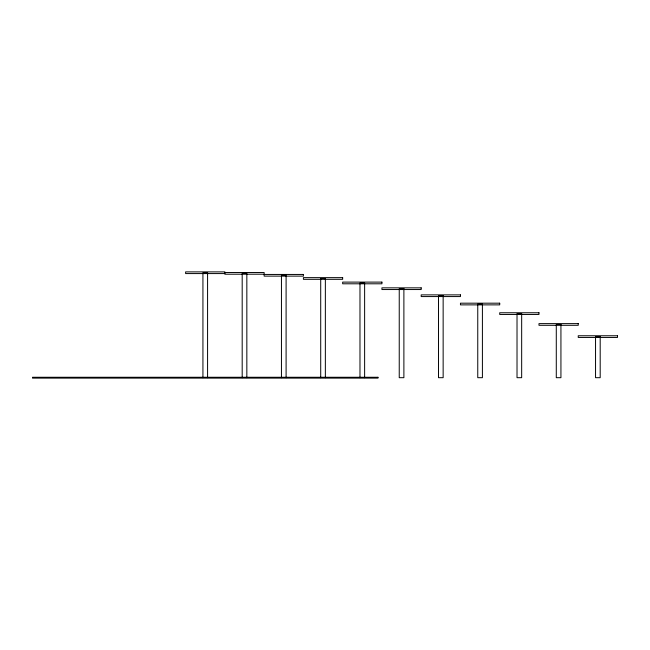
<?xml version="1.0" encoding="UTF-8"?>
<svg xmlns="http://www.w3.org/2000/svg" width="650" height="650" viewBox="0 0 650 650"><rect width="100%" height="100%" fill="white"/><g stroke="black" fill="none" stroke-linecap="round" stroke-linejoin="round"><path stroke-width="0.97" d="M224.884 272.529L264.144 272.529L264.144 274.211L224.884 274.211L224.884 271.887L185.624 271.887L185.624 273.577L224.884 273.577M364.626 377.691L364.626 282.953L359.978 282.953L359.978 377.691M325.358 377.691L325.358 278.476L320.71 278.476L320.71 377.691M286.098 377.691L286.098 275.283L281.45 275.283L281.45 377.691M246.838 377.691L246.838 273.374L242.19 273.374L242.19 377.691M207.577 377.691L207.577 272.732L202.93 272.732L202.93 377.691M303.404 274.446L264.144 274.446L264.144 276.128L303.404 276.128L303.404 274.446M342.664 277.639L303.404 277.639L303.404 279.321L342.664 279.321L342.664 277.639M381.932 282.108L342.664 282.108L342.664 283.798L381.932 283.798L381.932 282.108M421.192 287.852L381.932 287.852L381.932 289.543L421.192 289.543L421.192 287.852M403.886 288.697L399.238 288.697L399.238 377.691L403.886 377.691L403.886 288.697M460.452 294.881L421.192 294.881L421.192 296.571L460.452 296.571L460.452 294.881M443.146 295.726L438.498 295.726L438.498 377.691L443.146 377.691L443.146 295.726M499.712 303.184L460.452 303.184L460.452 304.874L499.712 304.874L499.712 303.184M482.406 304.029L477.758 304.029L477.758 377.691L482.406 377.691L482.406 304.029M538.98 312.764L499.712 312.764L499.712 314.454L538.98 314.454L538.98 312.764M521.666 313.609L517.018 313.609L517.018 377.691L521.666 377.691L521.666 313.609M578.24 323.619L538.98 323.619L538.98 325.309L578.24 325.309L578.24 323.619M560.934 324.464L556.286 324.464L556.286 377.691L560.934 377.691L560.934 324.464M617.5 335.757L578.24 335.757L578.24 337.447L617.5 337.447L617.5 335.757M600.194 336.602L595.546 336.602L595.546 377.691L600.194 377.691L600.194 336.602M377.999 377.268L32.5 377.268L32.5 378.113L377.999 378.113L377.999 377.268"/></g></svg>
